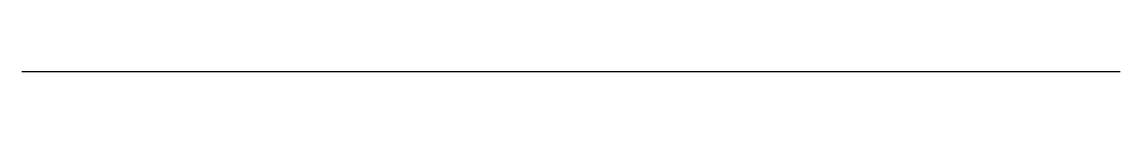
# Model space of a CAD drawing. Header units: millimetres. Extents: x 55 to 70, y 30 to 30.
import ezdxf

# ---------------------------------------------------------------- set-up
doc = ezdxf.new("R2010")
doc.units = ezdxf.units.MM

msp = doc.modelspace()

# ---------------------------------------------------------------- linework, layer by layer
msp.add_open_spline([(55, 30), (56, 30), (69.9, 30), (70, 30)], degree=3)

doc.saveas('drawing.dxf')
